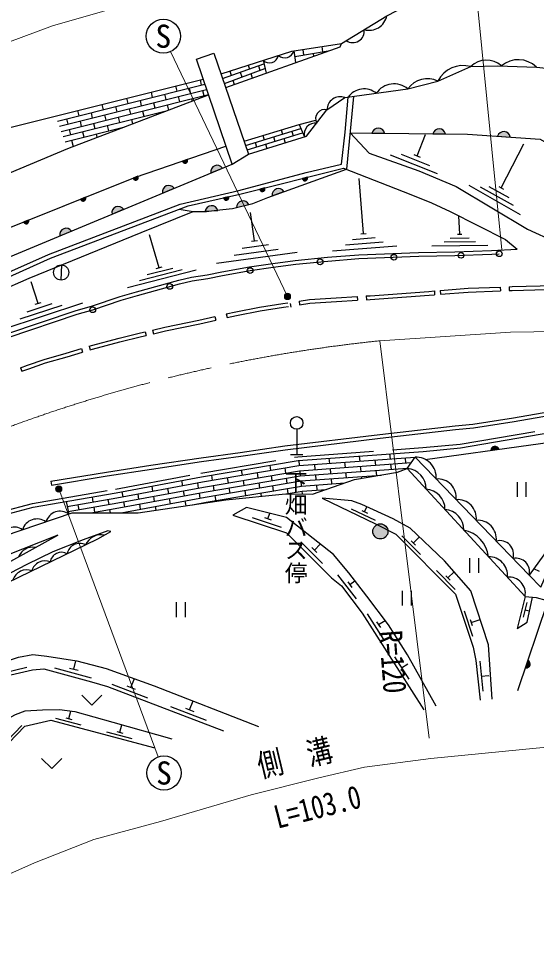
# Model space of a CAD drawing. Units: millimetres at full size, sheet at 1:1000; details may follow other scales. Extents: x 40000 to 680000, y 20000 to 380000.
# Drawn here: x 122839 to 163817, y 245951 to 319668 of the extents above; entities that cross this region are included whole.
import ezdxf
from ezdxf.enums import TextEntityAlignment as Align

# ---------------------------------------------------------------- set-up
doc = ezdxf.new("R2010")
doc.units = ezdxf.units.MM
doc.header["$LTSCALE"] = 1000
doc.linetypes.add('CHAIN', pattern=[18.5, 12, -1.5, 3.5, -1.5])
doc.linetypes.add('DASHED', pattern=[7.5, 6, -1.5])
for name, color, linetype, lineweight in [('M-BGD', 7, 'Continuous', 25), ('M-BMK', 2, 'CHAIN', 13), ('M-STR-HTXT', 7, 'Continuous', 13), ('M-STR-STRC', 7, 'Continuous', 25)]:
    doc.layers.add(name, color=color, linetype=linetype, lineweight=lineweight)
doc.layers.add('M-BMK-HTXT', color=7, linetype='Continuous')
doc.styles.add('@ＭＳ ゴシック', font='')
doc.styles.add('ＭＳ ゴシック', font='')
doc.styles.get('@ＭＳ ゴシック').set_extended_font_data('@MS Gothic')
doc.styles.get('ＭＳ ゴシック').set_extended_font_data('MS Gothic')

msp = doc.modelspace()

# ---------------------------------------------------------------- hatches: boundary and pattern name
at = {"layer": 'M-BGD'}
for points in [[(150807, 310602, -0.82183), (151798, 310590)], [(155627, 310543, -0.82183), (156617, 310530)], [(160752, 310351, -0.82183), (161741, 310285)], [(136188, 308513, -0.4608), (136074, 308225, -0.4608), (135808, 308382)], [(138055, 307447, -0.82183), (138970, 307828)], [(132285, 307184, -0.4608), (132186, 306891, -0.4608), (131912, 307034)], [(145693, 307105, -0.4608), (145556, 306828, -0.4608), (145304, 307007)], [(134227, 305851, -0.82183), (135142, 306232)], [(142317, 306255, -0.4608), (142180, 305978, -0.4608), (141928, 306157)], [(142908, 305630, -0.82183), (143841, 305964)], [(128124, 305520, -0.4608), (128025, 305227, -0.4608), (127751, 305371)], [(139458, 305558, -0.4608), (139314, 305284, -0.4608), (139066, 305469)], [(140091, 304705, -0.82183), (141054, 304939)], [(130232, 304185, -0.82183), (131147, 304566)], [(137610, 304413, -0.82183), (138599, 304470)], [(123615, 303718, -0.4608), (123516, 303425, -0.4608), (123242, 303568)], [(126107, 302464, -0.82183), (127021, 302846)], [(160835, 285565), (160215, 285478, -0.84072)], [(150869, 279056, -0.41421), (151469, 279656, -0.41421), (152069, 279056, -1)], [(162965, 268253), (163164, 268847, -0.84072)]]:
    msp.add_hatch(color=256, dxfattribs=at).paths.add_polyline_path(points)
at = {"layer": 'M-STR-HTXT'}
for points in [[(144339, 297782, -1), (143900, 297542, -1)], [(126236, 282537, -1), (125797, 282298, -1)]]:
    msp.add_hatch(color=256, dxfattribs=at).paths.add_polyline_path(points)

# ---------------------------------------------------------------- linework, layer by layer
at = {"layer": 'M-BGD'}
for p, q in [((139226, 314223), (148288, 317446)), ((144623, 317119), (144758, 316191)), ((144690, 316655), (147329, 317105)), ((145339, 317230), (145392, 316775)), ((146842, 317461), (146892, 317031)), ((148288, 317446), (148406, 317702)), ((142184, 316364), (142418, 315358)), ((146142, 316903), (146167, 316692)), ((138985, 314927), (142250, 316084)), ((139120, 314533), (142334, 315721)), ((139554, 315521), (139668, 315169)), ((141001, 315985), (141101, 315677)), ((141818, 315931), (141934, 315573)), ((137196, 314821), (137297, 314403)), ((139794, 314782), (139898, 314462)), ((140384, 315423), (140507, 315046)), ((141220, 315309), (141330, 314971)), ((125913, 311542), (137583, 314475)), ((126066, 311137), (137721, 314066)), ((135256, 314334), (135357, 313916)), ((136327, 314159), (136429, 313742)), ((126218, 310732), (137859, 313658)), ((131377, 313359), (131478, 312941)), ((133316, 313846), (133418, 313428)), ((134388, 313672), (134489, 313254)), ((135459, 313498), (135560, 313080)), ((136530, 313324), (136573, 313145)), ((137398, 313985), (137500, 313567)), ((129437, 312871), (129538, 312453)), ((130508, 312697), (130609, 312279)), ((132448, 313184), (132549, 312767)), ((133519, 313010), (133620, 312592)), ((134590, 312836), (134690, 312425)), ((126371, 310327), (134631, 312403)), ((127497, 312384), (127598, 311966)), ((128568, 312209), (128670, 311792)), ((129639, 312035), (129741, 311617)), ((130711, 311861), (130812, 311443)), ((131579, 312523), (131680, 312105)), ((132650, 312349), (132752, 311931)), ((133721, 312174), (133748, 312066)), ((126523, 309922), (131234, 311106)), ((126629, 311722), (126730, 311304)), ((127700, 311548), (127801, 311130)), ((128771, 311374), (128872, 310956)), ((129842, 311199), (129943, 310782)), ((131782, 311687), (131864, 311347)), ((140685, 309957), (145030, 311290)), ((145030, 311290), (146350, 311634)), ((145030, 311290), (145454, 310298)), ((126831, 310886), (126932, 310468)), ((127902, 310712), (128003, 310294)), ((128973, 310538), (129039, 310268)), ((130913, 311025), (130922, 310987)), ((140802, 309616), (145172, 310957)), ((140918, 309276), (145315, 310624)), ((142178, 310415), (142282, 310070)), ((143631, 310861), (143735, 310516)), ((144462, 310739), (144566, 310394)), ((150807, 310602), (151798, 310590)), ((154369, 308810), (155038, 310481)), ((155627, 310543), (156617, 310530)), ((160752, 310351), (161741, 310285)), ((127034, 310050), (127155, 309549)), ((141555, 309848), (141660, 309503)), ((142386, 309726), (142492, 309374)), ((143009, 310293), (143113, 309949)), ((143839, 310172), (143944, 309827)), ((161028, 306258), (162832, 309742)), ((152244, 308885), (155958, 307398)), ((153121, 308922), (155349, 308030)), ((154109, 308914), (154629, 308706)), ((136188, 308513), (135808, 308382)), ((138055, 307447), (138970, 307828)), ((132285, 307184), (131912, 307034)), ((145693, 307105), (145304, 307007)), ((150139, 302640), (149785, 306992)), ((134227, 305851), (135142, 306232)), ((142317, 306255), (141928, 306157)), ((142908, 305630), (143841, 305964)), ((158473, 306469), (162535, 304159)), ((159367, 306357), (161990, 304900)), ((160067, 306380), (161640, 305506)), ((160845, 306360), (161212, 306156)), ((128124, 305520), (127751, 305371)), ((139458, 305558), (139066, 305469)), ((130232, 304185), (131147, 304566)), ((137610, 304413), (138599, 304470)), ((140091, 304705), (141054, 304939)), ((123615, 303718), (123242, 303568)), ((141511, 302071), (141201, 304300)), ((157749, 302601), (157669, 304047)), ((126107, 302464), (127021, 302846)), ((133950, 299942), (133192, 302547)), ((149271, 302182), (151066, 302320)), ((149929, 302624), (150348, 302656)), ((157003, 302292), (158503, 302310)), ((157574, 302599), (157924, 302603)), ((140532, 301481), (142612, 301770)), ((141268, 302037), (141753, 302105)), ((147676, 301276), (152781, 301670)), ((148703, 301747), (151694, 301978)), ((155532, 301673), (159988, 301729)), ((156507, 301985), (159006, 302017)), ((138503, 300290), (144890, 301178)), ((139901, 300939), (143368, 301420)), ((126220, 300164), (126188, 298965)), ((131450, 298368), (136900, 299773)), ((132405, 298924), (135795, 299798)), ((133008, 299389), (135042, 299913)), ((133713, 299881), (134188, 300003)), ((124386, 297117), (123821, 298826)), ((155742, 298100), (155766, 297801)), ((156198, 298136), (156222, 297837)), ((160964, 298405), (160975, 298105)), ((161663, 298431), (161674, 298131)), ((121529, 295035), (127921, 297148)), ((123502, 296445), (125496, 297105)), ((124153, 297040), (124619, 297194)), ((144332, 297105), (144376, 296808)), ((145030, 297295), (145075, 296998)), ((149632, 297664), (149651, 297364)), ((150358, 297708), (150376, 297408)), ((122950, 295884), (126274, 296982)), ((138366, 296068), (138434, 295776)), ((139276, 296280), (139345, 295988)), ((133447, 294998), (133516, 294706)), ((132859, 294858), (132928, 294566)), ((127809, 293545), (127896, 293258)), ((128413, 293726), (128499, 293439)), ((122995, 292014), (123100, 291733)), ((144845, 287148), (144845, 285148)), ((160215, 285478), (160835, 285565)), ((144345, 285148), (145345, 285148)), ((145009, 284674), (145049, 284268)), ((147403, 284847), (147443, 284442)), ((149798, 285021), (149838, 284616)), ((151035, 284703), (151075, 284298)), ((152192, 285195), (152232, 284790)), ((153430, 284877), (153470, 284472)), ((153592, 284032), (154212, 284934)), ((154212, 284934), (163253, 275593)), ((140465, 283903), (140531, 283502)), ((142725, 284288), (142777, 283884)), ((143915, 284078), (143962, 283673)), ((145089, 283863), (145129, 283458)), ((146246, 284355), (146286, 283950)), ((147484, 284037), (147524, 283632)), ((148641, 284529), (148681, 284124)), ((149878, 284211), (149918, 283806)), ((151116, 283893), (151159, 283452)), ((152273, 284385), (152313, 283980)), ((153510, 284066), (153517, 284002)), ((153592, 284032), (162923, 273904)), ((135737, 283074), (135803, 282672)), ((138099, 283500), (138165, 283099)), ((139348, 283300), (139415, 282899)), ((140598, 283100), (140665, 282699)), ((141714, 283703), (141781, 283302)), ((142829, 283480), (142881, 283076)), ((144008, 283268), (144055, 282863)), ((146326, 283545), (146367, 283140)), ((147564, 283227), (147604, 282822)), ((148721, 283719), (148761, 283314)), ((149959, 283401), (149973, 283253)), ((125397, 283021), (125446, 282725)), ((133376, 282636), (133443, 282234)), ((134623, 282453), (134690, 282052)), ((136983, 282891), (137050, 282490)), ((138232, 282697), (138299, 282296)), ((139482, 282497), (139548, 282096)), ((141848, 282900), (141914, 282499)), ((142933, 282672), (142985, 282268)), ((144101, 282458), (144147, 282053)), ((145169, 283053), (145210, 282647)), ((146407, 282735), (146447, 282330)), ((162289, 282954), (162289, 281780)), ((162989, 282954), (162989, 281780)), ((128653, 281780), (128720, 281379)), ((131016, 282198), (131083, 281796)), ((132263, 282015), (132330, 281614)), ((133510, 281833), (133577, 281431)), ((134757, 281650), (134823, 281249)), ((135870, 282271), (135937, 281869)), ((137117, 282088), (137184, 281687)), ((138365, 281895), (138442, 281433)), ((139615, 281694), (139633, 281589)), ((140731, 282297), (140798, 281896)), ((141981, 282097), (142025, 281834)), ((145250, 282241), (145272, 282019)), ((126608, 281423), (126813, 280425)), ((127537, 281172), (127604, 280771)), ((128786, 280977), (128853, 280576)), ((129902, 281585), (129968, 281183)), ((131150, 281395), (131217, 280993)), ((132397, 281212), (132463, 280811)), ((133643, 281030), (133691, 280741)), ((136004, 281468), (136067, 281087)), ((137250, 281285), (137255, 281260)), ((150220, 280614), (150402, 280994)), ((130035, 280782), (130077, 280528)), ((131283, 280592), (131293, 280534)), ((141335, 280155), (143613, 279401)), ((142302, 280151), (142834, 279975)), ((142568, 280063), (142712, 280498)), ((149169, 280850), (151064, 279944)), ((149999, 280719), (150441, 280508)), ((153171, 278717), (154648, 277224)), ((145187, 278217), (146885, 276521)), ((146248, 277581), (146711, 278044)), ((153907, 278314), (154252, 277965)), ((154080, 278139), (154561, 278616)), ((146050, 277779), (146446, 277383)), ((158528, 276938), (158528, 275764)), ((159228, 276938), (159228, 275764)), ((155912, 275947), (157389, 274454)), ((156821, 275369), (157311, 275854)), ((164073, 275892), (163612, 276091)), ((148086, 275613), (149545, 273708)), ((148883, 275065), (149224, 274621)), ((149053, 274843), (149459, 275153)), ((156649, 275543), (156993, 275195)), ((153207, 274349), (153207, 273175)), ((153907, 274349), (153907, 273175)), ((135312, 273446), (135312, 272273)), ((136012, 273446), (136012, 272273)), ((158110, 272766), (158767, 270771)), ((163052, 273426), (162763, 272262)), ((162908, 272844), (163273, 272754)), ((150424, 272521), (151713, 270497)), ((158589, 272076), (158743, 271611)), ((158666, 271844), (159372, 272076)), ((151171, 271906), (151472, 271434)), ((151321, 271670), (151840, 272000)), ((152583, 269131), (153711, 267360)), ((127200, 268144), (127379, 268805)), ((153147, 268246), (153653, 268568)), ((159329, 268778), (159590, 266392)), ((163164, 268847), (162965, 268253)), ((121435, 267812), (123478, 268296)), ((125674, 268247), (128569, 267462)), ((126862, 268236), (127538, 268053)), ((159460, 267585), (160056, 267650)), ((130223, 266948), (133027, 265879)), ((131732, 266694), (132002, 267401)), ((131405, 266819), (132059, 266569)), ((136374, 264923), (136647, 265638)), ((126820, 264228), (126978, 264820)), ((134866, 265178), (137669, 264109)), ((136047, 265048), (136701, 264799)), ((125744, 264266), (127773, 263725)), ((126584, 264291), (127057, 264164)), ((121360, 261885), (123095, 263684)), ((129781, 263189), (131810, 262648)), ((130620, 263214), (131094, 263087)), ((130857, 263151), (131016, 263747))]:
    msp.add_line(p, q, dxfattribs=at)
at = {"layer": 'M-BGD', "linetype": 'DASHED'}
msp.add_line((149346, 313511), (148788, 307736), dxfattribs=at)
at = {"layer": 'M-BGD'}
for points in [[(138858, 315298), (144469, 317096), (148406, 317702), (151978, 319897), (155146, 321539)], [(139727, 308144), (136911, 316457), (138297, 316937), (141040, 308922)], [(73371, 277681), (83091, 283710), (118996, 299499), (139727, 308144), (141040, 308922), (145632, 310353), (147242, 312440), (148655, 313415), (153646, 314105), (156024, 314721), (158622, 315868), (160755, 315934), (163817, 315831), (166364, 315549), (169010, 314905), (182632, 310675), (193013, 307036), (196095, 305715), (209119, 305384)], [(118364, 314358), (121730, 310934), (137444, 314884)], [(69126, 283111), (74327, 286412), (79895, 289592), (92971, 294974), (108164, 301580), (126726, 309385), (137866, 313638)], [(149067, 310623), (158372, 310509), (164121, 310127), (166977, 308472), (186816, 306052), (188108, 308755)], [(149067, 310623), (150595, 308999), (154513, 307615), (157460, 306361), (163110, 302996), (165306, 301988), (166182, 301645), (167096, 301356)], [(71479, 280100), (78123, 284116), (82543, 286590), (106125, 296378), (120754, 302574), (132098, 307109), (139247, 309562)], [(73745, 277202), (75207, 277920), (84603, 283753), (90699, 286070), (96922, 288617), (104843, 291820), (118963, 298217), (125209, 300994), (135631, 304973), (140276, 306051), (145588, 307487)], [(73924, 276973), (75351, 277657), (84736, 283483), (90809, 285791), (97033, 288339), (105000, 291432), (119089, 297864), (125374, 300703), (136264, 304834), (140346, 305759), (148559, 307826), (153878, 305731), (155513, 305066), (156983, 304393), (161362, 302185), (162296, 301416)], [(135534, 304566), (136663, 304380), (137719, 304399), (138489, 304485), (139773, 304627), (141371, 305017), (142550, 305502), (148788, 307736)], [(75488, 274973), (81029, 278632), (87579, 283644), (96288, 287338), (100464, 289083), (105300, 291001), (114056, 294894), (123684, 299121), (132537, 302727), (136663, 304380)], [(121903, 294694), (127394, 296542), (128614, 296893), (130869, 297650), (132163, 298038), (135509, 298962), (136526, 299184), (137765, 299387), (138923, 299614), (141114, 300011), (142950, 300281), (144733, 300508), (147293, 300767), (149756, 300972), (154496, 301146), (157359, 301200), (160265, 301308), (162296, 301416)], [(122003, 294411), (127483, 296255), (128703, 296606), (130960, 297364), (132246, 297750), (135581, 298671), (136582, 298889), (137818, 299092), (138979, 299319), (141162, 299715), (142991, 299984), (144767, 300210), (147320, 300468), (149774, 300673), (154505, 300846), (157368, 300900), (160279, 301008), (160879, 301040)], [(161663, 298431), (161901, 298440), (166345, 298569)], [(150358, 297708), (150649, 297725), (155305, 298066), (155742, 298100)], [(156198, 298136), (158413, 298310), (160964, 298405)], [(156222, 297837), (158431, 298010), (160975, 298105)], [(161674, 298131), (161911, 298140), (166356, 298269), (166357, 298269)], [(139276, 296280), (140032, 296457), (141898, 296813), (143763, 297105), (144150, 297163)], [(145030, 297295), (145848, 297417), (147973, 297563), (149632, 297664)], [(145075, 296998), (145881, 297119), (147992, 297264), (149651, 297364)], [(150376, 297408), (150669, 297426), (155327, 297767), (155766, 297801)], [(139345, 295988), (140095, 296163), (141949, 296518), (143809, 296809), (144195, 296866)], [(133447, 294998), (134404, 295225), (137113, 295776), (138366, 296068)], [(133516, 294706), (134468, 294932), (137177, 295483), (138434, 295776)], [(128413, 293726), (128597, 293782), (130787, 294349), (132490, 294771), (132859, 294858)], [(128499, 293439), (128678, 293493), (130860, 294058), (132560, 294479), (132928, 294566)], [(122995, 292014), (123544, 292219), (124866, 292679), (126602, 293182), (127809, 293545)], [(123100, 291733), (123646, 291936), (124957, 292394), (126687, 292894), (127896, 293258)], [(125397, 283021), (129803, 283754), (133303, 284294), (137273, 284881), (140374, 285304), (143898, 285820), (151415, 286736), (157382, 287417), (158801, 287561), (162019, 288054), (167305, 288969), (173224, 290002)], [(125446, 282725), (129850, 283458), (133348, 283997), (137315, 284584), (140416, 285006), (143938, 285523), (151450, 286438), (157414, 287118), (158839, 287263), (162067, 287757), (167356, 288674), (173276, 289707)], [(115939, 277521), (120716, 280000), (121623, 280335), (123989, 280965), (130552, 282112), (137322, 283368), (144974, 284671), (154867, 285389), (157822, 285669), (175052, 288624), (178792, 288695), (179416, 288150)], [(162360, 266445), (164693, 273412), (164844, 273811), (164978, 274020), (166594, 277026), (167423, 278008), (169004, 279822), (170585, 281260), (175749, 285294), (179701, 288372)], [(155026, 284753), (163391, 285922), (168367, 286597), (173470, 287229), (169211, 283751)], [(126690, 281024), (130624, 281711), (137393, 282968), (145023, 284267), (154212, 284934)], [(116256, 276851), (127080, 280515), (132298, 280538), (139240, 281549), (143952, 282031), (146103, 282010), (149413, 283159), (152838, 283734), (153592, 284032)], [(126772, 280625), (130696, 281311), (137465, 282567), (145072, 283862), (153917, 284504)], [(128544, 280522), (130768, 280910), (137536, 282166), (145121, 283458), (153621, 284075)], [(130963, 280532), (137607, 281765), (145170, 283053), (151535, 283515)], [(136602, 281165), (137679, 281365), (145219, 282649), (148661, 282898)], [(144016, 282031), (145268, 282244), (147174, 282382)], [(160323, 265768), (160032, 270061), (158626, 274354), (156558, 276713), (153820, 279322), (152494, 280038), (150002, 281177), (149206, 281469), (146873, 281681), (151089, 279667), (152706, 278845), (157426, 274075), (158805, 269888), (159021, 268842), (159365, 265688)], [(155892, 265211), (153612, 269292), (152100, 271651), (150403, 273930), (148971, 275785), (147747, 277223), (144034, 280164), (140879, 280959), (139792, 280350), (144034, 278945), (147614, 275368), (148383, 274732), (150027, 272585), (154906, 264927)], [(116630, 272485), (117414, 274050), (125931, 278748), (117524, 275441), (116402, 273827)], [(116806, 271450), (119242, 273692), (129118, 278457), (130140, 279040), (129894, 279099), (127950, 278380), (125547, 277426), (123475, 276421), (120774, 275027), (118426, 273735), (117523, 273048), (116703, 272055)], [(162923, 273904), (162295, 271370), (163080, 271866), (163513, 273850)], [(162923, 273904), (163811, 273823), (164565, 273622), (165888, 272822)], [(119470, 266160), (120130, 268004), (121516, 268652), (122830, 269102), (123963, 269299), (125061, 269174), (127437, 268796), (129777, 268202), (133575, 266835), (141837, 263615)], [(119576, 265853), (120778, 266889), (121876, 267608), (123927, 268094), (124827, 268166), (128607, 267141), (129867, 266763), (139065, 263255)], [(127838, 266098), (128633, 265302), (129429, 266098)], [(120399, 262187), (120993, 263610), (121497, 263970), (122595, 264564), (123351, 264833), (124737, 264923), (126086, 264941), (127274, 264779), (130298, 263952), (134960, 262621)], [(121083, 256756), (121425, 261649), (123333, 263628), (125385, 264114), (133610, 261919)], [(124662, 261072), (125457, 260276), (126252, 261072)]]:
    msp.add_lwpolyline(points, dxfattribs=at)
at = {"layer": 'M-BGD', "linetype": 'DASHED'}
for points in [[(145588, 307487), (148394, 308151), (148681, 310665), (148921, 313452)], [(115801, 277813), (120598, 280276), (121532, 280622), (123924, 281259), (130499, 282407), (137270, 283664), (144938, 284969), (154842, 285688), (157783, 285966), (175024, 288923), (179075, 288990)]]:
    msp.add_lwpolyline(points, dxfattribs=at)
at = {"layer": 'M-BGD'}
msp.add_lwpolyline([(163253, 275593), (164183, 274632), (166598, 280230)], close=True, dxfattribs=at)
for centre, radius in [((152544, 300774), 225), ((157854, 300918), 225), ((160879, 301040), 225), ((126204, 299565), 600), ((146696, 300405), 225), ((141162, 299715), 225), ((134799, 298455), 225), ((128703, 296606), 225), ((144845, 287648), 500), ((151469, 279056), 600)]:
    msp.add_circle(centre, radius, dxfattribs=at)
for centre, radius, start, end in [((150594, 320148), 1407, 253.403, 349.72186), ((149287, 318676), 913, 235.32506, 7.79979), ((143899, 317306), 748, 227.79418, 345.55577), ((142683, 316893), 727, 226.74199, 348.78879), ((159865, 314618), 1763, 47.82842, 134.84705), ((162381, 314354), 2059, 45.80856, 130.32111), ((158015, 313726), 2226, 74.17547, 153.45296), ((155208, 312970), 1931, 65.00899, 143.994), ((150181, 312556), 1546, 51.16718, 144.58366), ((152554, 312803), 1699, 50.02844, 145.7224), ((148284, 312442), 1042, 69.11676, 180.0841), ((147050, 311756), 711, 74.38265, 210.3305), ((146335, 310499), 903, 83.52493, 192.88579), ((151301, 310498), 505, 10.46657, 168.12476), ((156121, 310439), 505, 10.46657, 168.12476), ((161240, 310220), 505, 7.37098, 165.02917), ((136008, 308417), 203, 189.9808, 27.90418), ((138550, 307547), 505, 33.8069, 191.46509), ((132110, 307080), 203, 192.82866, 30.75205), ((145506, 307025), 203, 185.16571, 23.0891), ((134722, 305951), 505, 33.8069, 191.46509), ((142130, 306175), 203, 185.16571, 23.0891), ((143407, 305705), 505, 30.87528, 188.53347), ((127949, 305416), 203, 192.82866, 30.75205), ((139269, 305482), 203, 183.79931, 21.7227), ((140595, 304727), 505, 24.87834, 182.53653), ((130727, 304285), 505, 33.8069, 191.46509), ((138110, 304344), 505, 14.44807, 172.10626), ((123440, 303614), 203, 192.82866, 30.75205), ((126602, 302565), 505, 33.8069, 191.46509), ((160533, 285468), 318, 17.84839, 178.06613), ((154283, 283329), 1607, 355.5858, 92.54266), ((153492, 282439), 1596, 358.89558, 86.41477), ((156008, 281738), 1472, 353.32621, 94.80225), ((154988, 280815), 1596, 358.89558, 86.41477), ((157593, 280101), 1472, 353.32621, 94.80225), ((126120, 279493), 1161, 53.38898, 164.01467), ((156485, 279191), 1596, 358.89558, 86.41477), ((122489, 278303), 1096, 53.35134, 164.05231), ((124298, 278835), 1206, 54.14612, 163.25752), ((159178, 278463), 1472, 353.32621, 94.80225), ((129336, 277476), 1306, 77.06481, 157.22739), ((157595, 276757), 2452, 6.73391, 78.57644), ((127656, 277124), 981, 60.96002, 170.55354), ((160910, 277216), 1109, 344.05689, 104.07157), ((123952, 276613), 1193, 78.86464, 158.90071), ((126242, 276483), 918, 60.83106, 170.6825), ((124917, 275649), 1069, 66.906, 164.60756), ((160079, 275594), 1452, 353.36141, 91.94894), ((162207, 275860), 1076, 345.74489, 102.38357), ((123475, 274872), 1137, 68.78358, 162.72999), ((161657, 274145), 1288, 349.24595, 96.0644), ((163013, 268567), 318, 261.37744, 61.59517)]:
    msp.add_arc(centre, radius, start, end, dxfattribs=at)
at = {"layer": 'M-BMK'}
msp.add_lwpolyline([(151414, 294150), (161781, 294826), (170668, 294955), (175304, 294759), (249021, 289944), (262499, 289426), (271652, 289451)], dxfattribs=at)
msp.add_arc((163718, 174782), 120000, 95.88534, 119.63957, dxfattribs=at)
at = {"layer": 'M-STR-HTXT'}
for p, q in [((161071, 301351), (158009, 332582)), ((144119, 297662), (134872, 317054)), ((151414, 294150), (155338, 262686)), ((126017, 282417), (133874, 261188))]:
    msp.add_line(p, q, dxfattribs=at)
for points in [[(66141, 286948), (77090, 293759), (82694, 297397), (91084, 302533), (98755, 307028), (105386, 310740), (113738, 314706), (125528, 319087), (137194, 322480), (141557, 323767), (149700, 325530), (158569, 326870)], [(101934, 241137), (109231, 245216), (114933, 248372), (119511, 250762), (124089, 252811), (128804, 254655), (134065, 256089), (141231, 258191), (146606, 259539), (150211, 260384), (155453, 261075), (163813, 261878), (170554, 262509), (179638, 263221)]]:
    msp.add_lwpolyline(points, dxfattribs=at)
for centre in [(144119, 297662), (126017, 282417)]:
    msp.add_circle(centre, 250, dxfattribs=at)
at = {"layer": 'M-STR-STRC'}
for centre in [(134291, 318273), (134343, 259922)]:
    msp.add_circle(centre, 1350, dxfattribs=at)

# ---------------------------------------------------------------- texts
at = {"layer": 'M-BMK-HTXT', "style": '@ＭＳ ゴシック'}
msp.add_text('下畑バス停', height=1320, rotation=270, dxfattribs=at).set_placement((144784, 283881), align=Align.MIDDLE_LEFT)
at = {"layer": 'M-STR-HTXT', "style": 'ＭＳ ゴシック', "width": 0.8}
msp.add_text('R=120', height=1833, rotation=274.405, dxfattribs=at).set_placement((150810, 271099), align=Align.BOTTOM_LEFT)
for s, rotation, p in [('側\u3000溝', 13.463, (145032, 259706)), ('L=103.0', 14.199, (146851, 255827))]:
    msp.add_text(s, height=1833, rotation=rotation, dxfattribs=at).set_placement(p, align=Align.BOTTOM_CENTER)
at = {"layer": 'M-STR-STRC', "style": 'ＭＳ ゴシック'}
for p in [(134291, 318273), (134343, 259922)]:
    msp.add_text('S', height=1833, dxfattribs=at).set_placement(p, align=Align.MIDDLE_CENTER)

doc.saveas('drawing.dxf')
